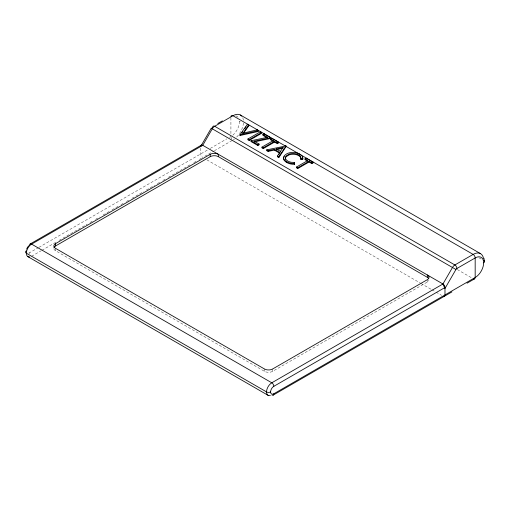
<?xml version="1.0" encoding="UTF-8"?>
<svg xmlns="http://www.w3.org/2000/svg" width="510" height="510" viewBox="0 0 510 510"><rect width="100%" height="100%" fill="white"/><g stroke="black" fill="none" stroke-linecap="round" stroke-linejoin="round"><path stroke-width="0.38" stroke-dasharray="2.55 1.91" d="M233.351 139.778L233.535 139.663A14.873 8.587 -60 0 0 234.504 138.988M28.707 253.107A4.558 2.633 -60 0 0 29.567 252.743L38.256 247.726M38.926 247.344L207.583 149.965M210.324 148.384L226.797 138.873M229.538 137.292L230.915 136.495M31.601 256.269L41.227 250.716M41.909 250.314L56.349 241.982M59.096 240.395L87.28 224.126M90.028 222.538L92.775 220.951M95.529 219.364L99.648 216.98M103.09 214.997L109.274 211.427M112.021 209.84L118.212 206.269M120.959 204.682L123.707 203.095M126.454 201.507L129.208 199.92M131.956 198.333L143.641 191.581M146.389 189.994L154.638 185.232M157.386 183.645L160.14 182.057M162.888 180.47L165.635 178.882M168.389 177.295L191.072 164.201M193.819 162.613L196.567 161.026M199.321 159.439L202.068 157.851M204.816 156.264L213.735 151.119M214.423 150.718L232.949 140.02M53.862 248.682A5.757 3.321 0 0 0 55.52 250.69L264.499 371.344A5.757 3.321 0 0 0 272.64 371.344L427.342 282.024A5.757 3.321 0 0 0 428.904 280.36M478.877 257.722L481.612 259.297M457.311 269.56L471.763 277.899M206.881 159.84L420.234 283.018M420.922 283.413L431.25 289.374M431.932 289.769L435.374 291.758M436.063 292.153L441.571 295.335M427.342 279.678L427.342 282.024M272.64 368.991L272.64 371.344M264.499 368.991L264.499 371.344M230.915 117.695L230.915 134.149M200.717 148.18L200.717 153.931A2.881 1.664 60 0 0 202.757 157.456M55.52 248.338L55.52 250.69M242.728 117.765A14.873 8.587 -60 0 1 243.423 120.742M243.423 122.948A14.873 8.587 -60 0 1 236.098 137.649M231.833 139A2.881 1.664 60 0 1 230.947 136.948M235.837 115.891A11.991 6.923 -60 0 1 238.514 117.976M239.381 121.214A11.991 6.923 -60 0 1 232.821 135.144M239.394 121.807A2.881 1.664 0 0 1 240.286 121.456M29.707 253.693A2.881 1.664 60 0 1 29.567 252.743M27.521 253.081A4.558 2.633 -60 0 1 27.4 253.03"/><path stroke-width="0.76" d="M300.874 158.667L302.602 158.795L302.602 159.553L300.874 159.426L300.747 157.067A7.414 4.278 0 0 0 299.956 155.881L299.191 155.231A9.212 5.317 0 0 0 298.273 154.67L297.381 154.262A7.35 4.239 0 0 0 294.672 153.606L293.919 153.542A8.791 5.074 0 0 0 292.746 153.516L291.605 153.586A7.076 4.086 0 0 0 289.189 154.109L286.486 155.671A6.961 4.023 0 0 0 285.517 157.252L285.504 158.349A7.401 4.271 0 0 0 286.429 159.987L287.328 160.72A9.811 5.661 0 0 0 288.22 161.256L289.654 161.861A7.522 4.341 0 0 0 291.65 162.32L294.353 162.429L294.582 164.188L294.455 163.627M300.874 159.426L300.747 157.826A7.414 4.278 0 0 0 299.956 156.64L299.191 155.99A9.212 5.317 0 0 0 298.273 155.429L297.381 155.021A7.35 4.239 0 0 0 294.672 154.364L293.919 154.3A8.791 5.074 0 0 0 292.746 154.275L291.605 154.345A7.076 4.086 0 0 0 289.189 154.868L286.486 156.43A6.961 4.023 0 0 0 285.517 158.011L285.504 159.107A7.401 4.271 0 0 0 285.555 159.324M29.574 245.093A2.881 1.664 60 0 1 31.601 244.124L202.757 145.312L212.281 128.82A4.8 2.773 -60 0 1 214.678 126.282L232.949 115.738A14.873 8.587 -60 0 1 241.753 116.152M270.345 395.543A7.44 4.29 -60 0 1 266.583 391.036A7.44 4.29 -60 0 1 271.792 382.8L442.948 283.987L452.472 267.489A4.8 2.773 -60 0 1 454.869 264.958L473.14 254.407A14.873 8.587 -60 0 1 483.48 258.372M271.977 395.04A2.881 1.664 60 0 0 273.832 393.771L475.62 277.249A11.991 6.923 -60 0 0 483.658 262.828A11.991 6.923 -60 0 0 475.651 257.684L456.903 268.483A1.906 1.103 -60 0 0 455.946 269.497L444.981 288.481L444.025 286.193M200.806 146.262L211.229 128.208L455.946 269.497M266.724 149.863L285.983 145.936L285.983 146.695L278.791 157.59L277.453 156.812L277.453 156.054L279.754 152.452L274.348 149.328L268.12 150.667L266.724 149.863L266.724 150.622L268.12 151.425L274.348 150.087L279.754 153.21L278.989 154.409M280.468 152.152L280.468 151.393L283.05 147.447L276.197 148.926L276.197 149.685L283.05 148.206L283.05 147.447M278.791 157.59L278.791 156.831L285.983 145.936M242.932 133.964L242.932 133.206L257.148 129.871L258.506 130.662L258.506 131.421L239.949 135.526L239.949 134.767L247.414 124.255L248.778 125.039L248.778 125.798L243.385 133.339M241.708 133.053L242.588 131.816M244.781 128.724L246.1 126.869M242.932 133.206L248.778 125.039M217.808 123.503L222.373 120.87M30.16 243.984L201.316 145.171M427.342 277.325L427.342 274.973A5.757 3.321 0 0 1 427.342 279.678L272.64 368.991A5.757 3.321 0 0 1 264.499 368.991L55.52 248.338A5.757 3.321 0 0 1 55.52 243.64L210.216 154.32A5.757 3.321 0 0 1 218.363 154.32L218.363 156.672L427.342 277.325A5.757 3.321 0 0 1 428.757 278.67M53.958 247.656A5.757 3.321 0 0 1 55.52 245.986L210.216 156.672A5.757 3.321 0 0 1 218.363 156.672M247.905 138.994L260.425 131.765L261.681 132.492L261.681 133.25L249.16 140.48L247.905 139.759L247.905 138.994L249.16 139.721L261.681 132.492M266.909 137.655L262.867 135.322L262.867 134.564L264.072 133.869L270.663 137.681L270.663 138.439L254.133 141.939L254.133 141.181L270.663 137.681M250.971 140.766L257.881 144.757L259.099 144.049L259.099 144.814L257.881 145.516L250.971 141.531L250.971 140.766L267.578 137.286L267.578 138.044M272.703 141.021L270.459 139.727L270.459 138.969L271.677 138.261L278.549 142.233L278.549 142.991L277.332 143.692L274.539 142.08L263.236 148.608L261.962 147.874L261.962 147.116L273.264 140.588L273.264 141.346M261.962 147.116L263.236 147.849L274.539 141.321L277.332 142.934L278.549 142.233M307.224 160.95L304.974 159.655L304.974 158.897L306.198 158.189L313.07 162.161L313.07 162.919L311.846 163.621L309.054 162.014L297.757 168.536L296.482 167.803L296.482 167.044L307.785 160.516L307.785 161.275M296.482 167.044L297.757 167.777L309.054 161.249L311.846 162.862L313.07 162.161M26.341 250.882A2.881 1.664 0 0 0 26.341 253.234L266.532 391.909A2.881 1.664 0 0 0 270.606 391.909A4.558 2.633 -60 0 1 273.832 386.325L444.981 287.512A2.881 1.664 60 0 0 442.948 283.987L202.757 145.312L201.38 145.713M273.233 395.084L451.936 291.911M467.032 283.197L474.581 278.842M239.949 134.767L258.506 130.662M202.687 145.325L202.757 145.312A2.881 1.664 60 0 0 200.755 146.077M293.881 163.206L294.41 163.436M240.382 114.999L480.579 253.674M285.983 146.695L285.664 145.752M262.867 134.564L267.578 137.286M270.459 138.969L273.264 140.588M304.974 158.897L307.785 160.516M276.197 148.926L280.468 151.393M254.133 141.181L259.099 144.049M277.453 156.054L278.791 156.831M27.884 256.638L268.075 395.314M286.263 161.498L284.382 159.879A8.791 5.074 0 0 1 283.675 158.349L283.637 158.081A9.575 5.527 0 0 1 283.668 157.271L283.719 157.01A8.651 4.998 0 0 1 284.523 155.518L286.486 153.963A9.084 5.247 0 0 1 295.469 152.598A9.868 5.699 0 0 1 299.676 154.058M286.263 162.256L284.382 160.637A8.791 5.074 0 0 1 283.675 159.107L283.637 158.839A9.575 5.527 0 0 1 283.668 158.03L283.719 157.768A8.651 4.998 0 0 1 284.331 156.513M443.961 286.078L442.948 283.987M483.952 258.27L484.5 261.655M444.981 287.512L444.981 294.952A2.881 1.664 60 0 1 443.317 296.304M311.846 162.862L311.846 163.621M309.054 161.249L309.054 162.014M306.198 158.189L306.198 158.948M297.757 167.777L297.757 168.536M294.353 162.429L294.353 163.187M279.754 152.452L279.754 153.21M277.332 142.934L277.332 143.692M274.539 141.321L274.539 142.08M274.348 149.328L274.348 150.087M271.677 138.261L271.677 139.02M268.12 150.667L268.12 151.425M264.072 133.869L264.072 134.627M263.236 147.849L263.236 148.608M260.425 131.765L260.425 132.523M257.881 144.757L257.881 145.516M257.148 129.871L257.148 130.63M249.16 139.721L249.16 140.48M247.414 124.255L247.414 125.014M240.21 134.92L240.21 135.679M210.216 154.32L210.216 156.672M55.52 243.64L55.52 245.986M456.903 268.483A2.881 1.664 60 0 0 454.869 264.958L214.678 126.282A2.881 1.664 60 0 0 212.651 127.251M473.509 278.874A2.881 1.664 60 0 0 475.173 277.523L475.173 257.933A2.881 1.664 60 0 0 473.14 254.407L232.949 115.738A2.881 1.664 60 0 0 230.947 116.503M273.832 386.325A2.881 1.664 60 0 0 271.792 382.8L31.601 244.124A7.44 4.29 -60 0 0 26.437 252.042A7.44 4.29 -60 0 0 29.663 256.963M273.832 393.765A4.558 2.633 -60 0 1 270.606 391.909M483.996 260.712A2.881 1.664 0 0 1 483.658 262.828M211.682 128.475A1.906 1.103 -60 0 1 212.44 127.596M26.654 249.116A4.558 2.633 -60 0 1 29.331 245.45M299.606 154.109A9.588 5.533 0 0 1 302.8 158.808M294.595 163.544A9.735 5.616 0 0 1 286.371 161.453M294.595 164.303A9.735 5.616 0 0 1 286.371 162.212M302.239 157.074A9.588 5.533 0 0 1 302.8 159.566"/></g></svg>
